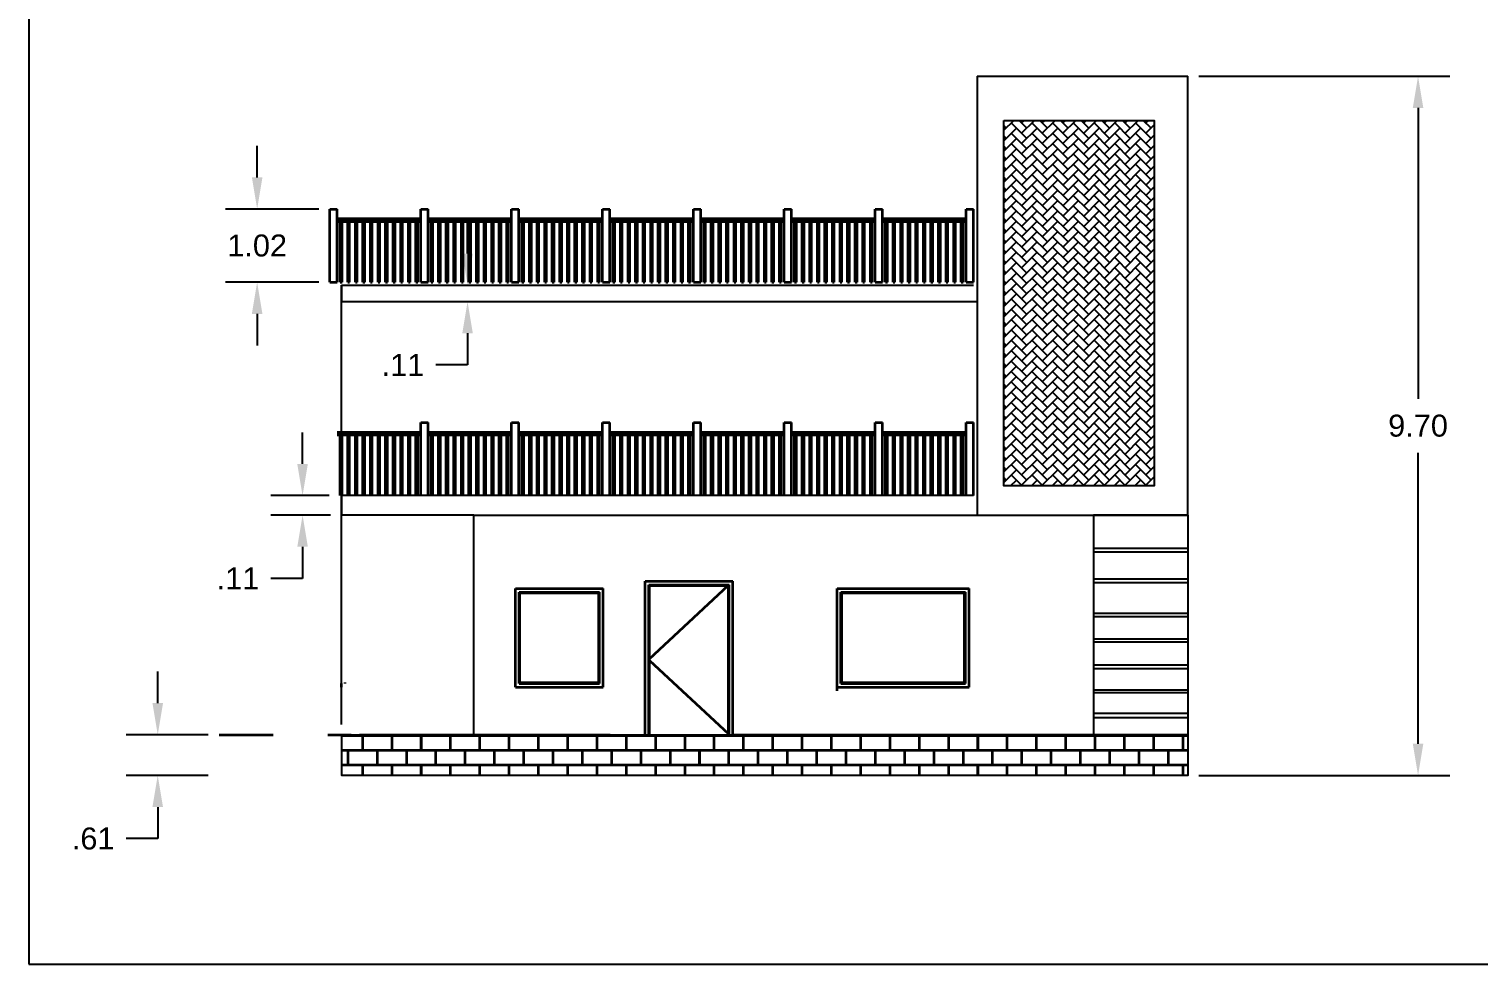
# Model space of a CAD drawing. Header units: inches. Extents: x 5504 to 12302, y -18457 to -16537.
# Drawn here: x 5533 to 6325, y -18457 to -17946 of the extents above; entities that cross this region are included whole.
import ezdxf

# ---------------------------------------------------------------- set-up
doc = ezdxf.new("R2010")
doc.units = ezdxf.units.IN
doc.header["$MEASUREMENT"] = 0
doc.layers.add('A-Elev', color=111, linetype='Continuous', lineweight=25)
doc.styles.get("Standard").update_dxf_attribs({"font": 'arial.ttf', "height": 12})
doc.dimstyles.new('meter', dxfattribs={"dimscale": 50, "dimtxt": 0.18, "dimasz": 0.18, "dimexe": 0.18, "dimexo": 0.0625, "dimgap": 0.09, "dimtad": 0, "dimtih": 1, "dimtoh": 1, "dimlfac": 0.0254, "dimzin": 0, "dimdsep": 46, "dimtxsty": 'Standard', "dimcen": 0.09, "dimadec": 0, "dimazin": 0, "dimtfac": 1, "dimtofl": 0, "dimtmove": 0, "dimatfit": 3, "dimfxl": 1, "dimtolj": 1, "dimtzin": 0, "dimarcsym": 0})

# ---------------------------------------------------------------- blocks, each defined once
blk = doc.blocks.new('*D34')
at = {"color": 0, "lineweight": -2, "ltscale": 0.1, "transparency": 16777216}
for p, q in [((6172.25, -17971.85), (6309.2, -17971.85)), ((6291.92, -17989.13), (6291.92, -18148.08)), ((6291.92, -18336.56), (6291.92, -18177.61)), ((6172.25, -18353.84), (6309.2, -18353.84))]:
    blk.add_line(p, q, dxfattribs=at)
at = {"color": 0, "ltscale": 0.1, "transparency": 16777216}
for points in [[(6289.04, -17989.13), (6294.8, -17989.13), (6291.92, -17971.85)], [(6289.04, -18336.56), (6294.8, -18336.56), (6291.92, -18353.84)]]:
    blk.add_solid(points, dxfattribs=at)
at = {"layer": 'Defpoints', "color": 0, "ltscale": 0.1, "transparency": 16777216}
for p in [(6166.25, -17971.85), (6166.25, -18353.84), (6291.92, -18353.84)]:
    blk.add_point(p, dxfattribs=at)
at = {"color": 0, "ltscale": 0.1, "transparency": 16777216, "insert": (6291.92, -18162.84), "char_height": 12, "attachment_point": 5}
blk.add_mtext('\\A1;9.70', dxfattribs=at)
blk = doc.blocks.new('*D35')
at = {"color": 0, "lineweight": -2, "ltscale": 0.1, "transparency": 16777216}
for p, q in [((5657.94, -18027.13), (5657.94, -18009.85)), ((5691.65, -18044.41), (5640.66, -18044.41)), ((5691.65, -18084.41), (5640.66, -18084.41)), ((5657.94, -18101.69), (5657.94, -18118.97))]:
    blk.add_line(p, q, dxfattribs=at)
at = {"color": 0, "ltscale": 0.1, "transparency": 16777216}
for points in [[(5655.06, -18027.13), (5660.82, -18027.13), (5657.94, -18044.41)], [(5655.06, -18101.69), (5660.82, -18101.69), (5657.94, -18084.41)]]:
    blk.add_solid(points, dxfattribs=at)
at = {"layer": 'Defpoints', "color": 0, "ltscale": 0.1, "transparency": 16777216}
for p in [(5697.65, -18044.41), (5657.94, -18084.41), (5697.65, -18084.41)]:
    blk.add_point(p, dxfattribs=at)
at = {"color": 0, "ltscale": 0.1, "transparency": 16777216, "insert": (5657.94, -18064.41), "char_height": 12, "attachment_point": 5}
blk.add_mtext('\\A1;1.02', dxfattribs=at)
blk = doc.blocks.new('*D36')
at = {"color": 0, "lineweight": -2, "ltscale": 0.1, "transparency": 16777216}
for p, q in [((5772.85, -18068.73), (5772.85, -18051.45)), ((5709.97, -18086.01), (5790.13, -18086.01)), ((5709.97, -18095.01), (5790.13, -18095.01)), ((5772.85, -18112.29), (5772.85, -18129.57)), ((5772.85, -18129.57), (5755.57, -18129.57))]:
    blk.add_line(p, q, dxfattribs=at)
at = {"color": 0, "ltscale": 0.1, "transparency": 16777216}
for points in [[(5769.97, -18068.73), (5775.73, -18068.73), (5772.85, -18086.01)], [(5769.97, -18112.29), (5775.73, -18112.29), (5772.85, -18095.01)]]:
    blk.add_solid(points, dxfattribs=at)
at = {"layer": 'Defpoints', "color": 0, "ltscale": 0.1, "transparency": 16777216}
for p in [(5703.97, -18086.01), (5703.97, -18095.01), (5772.85, -18095.01)]:
    blk.add_point(p, dxfattribs=at)
at = {"color": 0, "ltscale": 0.1, "transparency": 16777216, "insert": (5737.58, -18129.57), "char_height": 12, "attachment_point": 5}
blk.add_mtext('\\A1;.11', dxfattribs=at)
blk = doc.blocks.new('*D37')
at = {"color": 0, "lineweight": -2, "ltscale": 0.1, "transparency": 16777216}
for p, q in [((5682.74, -18183.71), (5682.74, -18166.43)), ((5697.29, -18200.99), (5665.46, -18200.99)), ((5697.95, -18211.66), (5665.46, -18211.66)), ((5682.74, -18228.94), (5682.74, -18246.22)), ((5682.74, -18246.22), (5665.46, -18246.22))]:
    blk.add_line(p, q, dxfattribs=at)
at = {"color": 0, "ltscale": 0.1, "transparency": 16777216}
for points in [[(5679.86, -18183.71), (5685.62, -18183.71), (5682.74, -18200.99)], [(5679.86, -18228.94), (5685.62, -18228.94), (5682.74, -18211.66)]]:
    blk.add_solid(points, dxfattribs=at)
at = {"layer": 'Defpoints', "color": 0, "ltscale": 0.1, "transparency": 16777216}
for p in [(5703.29, -18200.99), (5682.74, -18211.66), (5703.95, -18211.66)]:
    blk.add_point(p, dxfattribs=at)
at = {"color": 0, "ltscale": 0.1, "transparency": 16777216, "insert": (5647.47, -18246.22), "char_height": 12, "attachment_point": 5}
blk.add_mtext('\\A1;.11', dxfattribs=at)
blk = doc.blocks.new('*D38')
at = {"color": 0, "lineweight": -2, "ltscale": 0.1, "transparency": 16777216}
for p, q in [((5603.65, -18314.38), (5603.65, -18297.1)), ((5631.26, -18331.66), (5586.37, -18331.66)), ((5631.26, -18353.84), (5586.37, -18353.84)), ((5603.65, -18371.12), (5603.65, -18388.4)), ((5603.65, -18388.4), (5586.37, -18388.4))]:
    blk.add_line(p, q, dxfattribs=at)
at = {"color": 0, "ltscale": 0.1, "transparency": 16777216}
for points in [[(5600.77, -18314.38), (5606.53, -18314.38), (5603.65, -18331.66)], [(5600.77, -18371.12), (5606.53, -18371.12), (5603.65, -18353.84)]]:
    blk.add_solid(points, dxfattribs=at)
at = {"layer": 'Defpoints', "color": 0, "ltscale": 0.1, "transparency": 16777216}
for p in [(5637.26, -18331.66), (5603.65, -18353.84), (5637.26, -18353.84)]:
    blk.add_point(p, dxfattribs=at)
at = {"color": 0, "ltscale": 0.1, "transparency": 16777216, "insert": (5568.38, -18388.4), "char_height": 12, "attachment_point": 5}
blk.add_mtext('\\A1;.61', dxfattribs=at)

msp = doc.modelspace()

# ---------------------------------------------------------------- hatches: boundary and pattern name
at = {"ltscale": 0.1}
h = msp.add_hatch(dxfattribs=at)
h.set_pattern_fill('BRICK_HERRINGBONE45', color=0, pattern_type=2)
h.set_pattern_definition([(45, (-1844.227, -20916.2758), (4e-16, 5.6568542), [12, -4]), (135, (-1841.3986, -20913.4473), (4e-16, 5.6568542), [12, -4])])
h.paths.add_polyline_path([(6147.83, -17995.954), (6065.646, -17995.954), (6065.646, -18195.603), (6147.83, -18195.603)])
h = msp.add_hatch(dxfattribs=at)
h.set_pattern_fill('AR-B816C', color=0)
h.set_pattern_definition([(0, (-1844.2196, -20916.276), (8, 8), [15.625, -0.375]), (0, (-1852.2196, -20915.901), (8, 8), [15.625, -0.375]), (90, (-1844.2196, -20916.276), (-8, 8), [-8.375, 7.625]), (90, (-1844.5946, -20916.276), (-8, 8), [-8.375, 7.625])])
h.paths.add_polyline_path([(6166.129, -18331.665), (5704.262, -18331.665), (5704.262, -18353.84), (6166.129, -18353.84)])

# ---------------------------------------------------------------- linework, layer by layer
at = {"color": 0, "ltscale": 0.1}
for p, q in [((6051.204, -17971.846), (6051.204, -18211.665)), ((6166.254, -17971.988), (6051.204, -17971.988)), ((6166.254, -18211.665), (6166.254, -17971.846)), ((5703.969, -18326.13), (5703.969, -18086.013)), ((5703.969, -18086.013), (6049.093, -18086.013)), ((5703.969, -18086.013), (5703.969, -18095.013)), ((5703.969, -18095.013), (6051.204, -18095.013)), ((5703.987, -18200.993), (5703.95, -18211.665)), ((6049.093, -18200.993), (5704.291, -18200.993)), ((5776.254, -18211.665), (5704.254, -18211.665)), ((5776.254, -18331.665), (5776.254, -18211.665)), ((5776.254, -18211.665), (6051.204, -18211.665)), ((6051.204, -18211.665), (6166.254, -18211.665)), ((6166.254, -18211.665), (6114.688, -18211.665)), ((6114.688, -18211.665), (6114.688, -18331.118)), ((6166.254, -18211.665), (6166.254, -18331.665)), ((6114.985, -18229.659), (6166.376, -18229.659)), ((6114.985, -18231.671), (6166.376, -18231.671)), ((6114.985, -18246.527), (6166.376, -18246.527)), ((6114.985, -18248.415), (6166.376, -18248.415)), ((6114.985, -18265.228), (6166.376, -18265.228)), ((6114.985, -18267.09), (6166.376, -18267.09)), ((6114.985, -18279.163), (6166.376, -18279.163)), ((6114.985, -18280.936), (6166.376, -18280.936)), ((6114.985, -18293.464), (6166.376, -18293.464)), ((6114.992, -18295.425), (6166.384, -18295.425)), ((6114.992, -18307.032), (6166.384, -18307.032)), ((6114.992, -18308.627), (6166.384, -18308.627)), ((6114.992, -18319.866), (6166.384, -18319.866)), ((6114.992, -18322.15), (6166.384, -18322.15))]:
    msp.add_line(p, q, dxfattribs=at)
msp.add_lwpolyline([(5533.334, -18456.917), (8413.334, -18456.917), (8413.334, -16536.917), (5533.334, -16536.917)], close=True)
for points in [[(6065.646, -17995.954), (6147.83, -17995.954), (6147.83, -18195.603), (6065.646, -18195.603)], [(5704.262, -18331.665), (6166.129, -18331.665), (6166.129, -18353.84), (5704.262, -18353.84)]]:
    msp.add_lwpolyline(points, close=True, dxfattribs=at)
at = {"layer": 'A-Elev', "color": 0, "linetype": 'Continuous', "lineweight": 35}
for p, q in [((5697.654, -18084.409), (5697.654, -18044.409)), ((5697.654, -18044.409), (5701.654, -18044.409)), ((5701.654, -18084.409), (5701.654, -18044.409)), ((5701.654, -18049.659), (5747.289, -18049.659)), ((5701.654, -18049.879), (5747.289, -18049.879)), ((5747.289, -18084.409), (5747.289, -18044.409)), ((5747.289, -18044.409), (5751.289, -18044.409)), ((5751.289, -18084.409), (5751.289, -18044.409)), ((5751.289, -18049.659), (5796.923, -18049.659)), ((5751.289, -18049.879), (5796.923, -18049.879)), ((5796.923, -18084.409), (5796.923, -18044.409)), ((5796.923, -18044.409), (5800.923, -18044.409)), ((5800.923, -18084.409), (5800.923, -18044.409)), ((5800.923, -18049.659), (5846.557, -18049.659)), ((5800.923, -18049.879), (5846.557, -18049.879)), ((5846.557, -18084.409), (5846.557, -18044.409)), ((5846.557, -18044.409), (5850.557, -18044.409)), ((5850.557, -18084.409), (5850.557, -18044.409)), ((5850.557, -18049.659), (5896.191, -18049.659)), ((5850.557, -18049.879), (5896.191, -18049.879)), ((5896.191, -18084.409), (5896.191, -18044.409)), ((5896.191, -18044.409), (5900.191, -18044.409)), ((5900.191, -18084.409), (5900.191, -18044.409)), ((5900.191, -18049.659), (5945.825, -18049.659)), ((5900.191, -18049.879), (5945.825, -18049.879)), ((5945.825, -18084.409), (5945.825, -18044.409)), ((5945.825, -18044.409), (5949.825, -18044.409)), ((5949.825, -18084.409), (5949.825, -18044.409)), ((5949.825, -18049.659), (5995.459, -18049.659)), ((5949.825, -18049.879), (5995.459, -18049.879)), ((5995.459, -18084.409), (5995.459, -18044.409)), ((5995.459, -18044.409), (5999.459, -18044.409)), ((5999.459, -18084.409), (5999.459, -18044.409)), ((5999.459, -18049.659), (6045.093, -18049.659)), ((5999.459, -18049.879), (6045.093, -18049.879)), ((6045.093, -18084.409), (6045.093, -18044.409)), ((6045.093, -18044.409), (6049.093, -18044.409)), ((6049.093, -18084.409), (6049.093, -18044.409)), ((5701.654, -18050.409), (5747.289, -18050.409)), ((5701.654, -18050.94), (5747.289, -18050.94)), ((5701.654, -18051.159), (5703.291, -18051.159)), ((5703.291, -18084.409), (5703.291, -18050.952)), ((5703.291, -18050.952), (5704.291, -18050.952)), ((5704.291, -18084.409), (5704.291, -18050.952)), ((5704.291, -18051.159), (5707.427, -18051.159)), ((5707.427, -18084.409), (5707.427, -18050.952)), ((5707.427, -18050.952), (5708.427, -18050.952)), ((5708.427, -18084.409), (5708.427, -18050.952)), ((5708.427, -18051.159), (5711.563, -18051.159)), ((5711.563, -18084.409), (5711.563, -18050.952)), ((5711.563, -18050.952), (5712.563, -18050.952)), ((5712.563, -18084.409), (5712.563, -18050.952)), ((5712.563, -18051.159), (5715.699, -18051.159)), ((5715.699, -18084.409), (5715.699, -18050.952)), ((5715.699, -18050.952), (5716.699, -18050.952)), ((5716.699, -18084.409), (5716.699, -18050.952)), ((5716.699, -18051.159), (5719.835, -18051.159)), ((5719.835, -18084.409), (5719.835, -18050.952)), ((5719.835, -18050.952), (5720.835, -18050.952)), ((5720.835, -18084.409), (5720.835, -18050.952)), ((5720.835, -18051.159), (5723.972, -18051.159)), ((5723.972, -18084.409), (5723.972, -18050.952)), ((5723.972, -18050.952), (5724.972, -18050.952)), ((5724.972, -18084.409), (5724.972, -18050.952)), ((5724.972, -18051.159), (5728.108, -18051.159)), ((5728.108, -18084.409), (5728.108, -18050.952)), ((5728.108, -18050.952), (5729.108, -18050.952)), ((5729.108, -18084.409), (5729.108, -18050.952)), ((5729.108, -18051.159), (5732.244, -18051.159)), ((5732.244, -18084.409), (5732.244, -18050.952)), ((5732.244, -18050.952), (5733.244, -18050.952)), ((5733.244, -18084.409), (5733.244, -18050.952)), ((5733.244, -18051.159), (5736.38, -18051.159)), ((5736.38, -18084.409), (5736.38, -18050.952)), ((5736.38, -18050.952), (5737.38, -18050.952)), ((5737.38, -18084.409), (5737.38, -18050.952)), ((5737.38, -18051.159), (5740.516, -18051.159)), ((5740.516, -18084.409), (5740.516, -18050.952)), ((5740.516, -18050.952), (5741.516, -18050.952)), ((5741.516, -18084.409), (5741.516, -18050.952)), ((5741.516, -18051.159), (5744.652, -18051.159)), ((5744.652, -18084.409), (5744.652, -18050.952)), ((5744.652, -18050.952), (5745.652, -18050.952)), ((5745.652, -18084.409), (5745.652, -18050.952)), ((5745.652, -18051.159), (5747.289, -18051.159)), ((5751.289, -18050.409), (5796.923, -18050.409)), ((5751.289, -18050.94), (5796.923, -18050.94)), ((5751.289, -18051.159), (5752.925, -18051.159)), ((5752.925, -18084.409), (5752.925, -18050.952)), ((5752.925, -18050.952), (5753.925, -18050.952)), ((5753.925, -18084.409), (5753.925, -18050.952)), ((5753.925, -18051.159), (5757.061, -18051.159)), ((5757.061, -18084.409), (5757.061, -18050.952)), ((5757.061, -18050.952), (5758.061, -18050.952)), ((5758.061, -18084.409), (5758.061, -18050.952)), ((5758.061, -18051.159), (5761.197, -18051.159)), ((5761.197, -18084.409), (5761.197, -18050.952)), ((5761.197, -18050.952), (5762.197, -18050.952)), ((5762.197, -18084.409), (5762.197, -18050.952)), ((5762.197, -18051.159), (5765.333, -18051.159)), ((5765.333, -18084.409), (5765.333, -18050.952)), ((5765.333, -18050.952), (5766.333, -18050.952)), ((5766.333, -18084.409), (5766.333, -18050.952)), ((5766.333, -18051.159), (5769.469, -18051.159)), ((5769.469, -18084.409), (5769.469, -18050.952)), ((5769.469, -18050.952), (5770.469, -18050.952)), ((5770.469, -18084.409), (5770.469, -18050.952)), ((5770.469, -18051.159), (5773.606, -18051.159)), ((5773.606, -18084.409), (5773.606, -18050.952)), ((5773.606, -18050.952), (5774.606, -18050.952)), ((5774.606, -18084.409), (5774.606, -18050.952)), ((5774.606, -18051.159), (5777.742, -18051.159)), ((5777.742, -18084.409), (5777.742, -18050.952)), ((5777.742, -18050.952), (5778.742, -18050.952)), ((5778.742, -18084.409), (5778.742, -18050.952)), ((5778.742, -18051.159), (5781.878, -18051.159)), ((5781.878, -18084.409), (5781.878, -18050.952)), ((5781.878, -18050.952), (5782.878, -18050.952)), ((5782.878, -18084.409), (5782.878, -18050.952)), ((5782.878, -18051.159), (5786.014, -18051.159)), ((5786.014, -18084.409), (5786.014, -18050.952)), ((5786.014, -18050.952), (5787.014, -18050.952)), ((5787.014, -18084.409), (5787.014, -18050.952)), ((5787.014, -18051.159), (5790.15, -18051.159)), ((5790.15, -18084.409), (5790.15, -18050.952)), ((5790.15, -18050.952), (5791.15, -18050.952)), ((5791.15, -18084.409), (5791.15, -18050.952)), ((5791.15, -18051.159), (5794.287, -18051.159)), ((5794.287, -18084.409), (5794.287, -18050.952)), ((5794.287, -18050.952), (5795.287, -18050.952)), ((5795.287, -18084.409), (5795.287, -18050.952)), ((5795.287, -18051.159), (5796.923, -18051.159)), ((5800.923, -18050.409), (5846.557, -18050.409)), ((5800.923, -18050.94), (5846.557, -18050.94)), ((5800.923, -18051.159), (5802.559, -18051.159)), ((5802.559, -18084.409), (5802.559, -18050.952)), ((5802.559, -18050.952), (5803.559, -18050.952)), ((5803.559, -18084.409), (5803.559, -18050.952)), ((5803.559, -18051.159), (5806.695, -18051.159)), ((5806.695, -18084.409), (5806.695, -18050.952)), ((5806.695, -18050.952), (5807.695, -18050.952)), ((5807.695, -18084.409), (5807.695, -18050.952)), ((5807.695, -18051.159), (5810.831, -18051.159)), ((5810.831, -18084.409), (5810.831, -18050.952)), ((5810.831, -18050.952), (5811.831, -18050.952)), ((5811.831, -18084.409), (5811.831, -18050.952)), ((5811.831, -18051.159), (5814.967, -18051.159)), ((5814.967, -18084.409), (5814.967, -18050.952)), ((5814.967, -18050.952), (5815.967, -18050.952)), ((5815.967, -18084.409), (5815.967, -18050.952)), ((5815.967, -18051.159), (5819.104, -18051.159)), ((5819.104, -18084.409), (5819.104, -18050.952)), ((5819.104, -18050.952), (5820.104, -18050.952)), ((5820.104, -18084.409), (5820.104, -18050.952)), ((5820.104, -18051.159), (5823.24, -18051.159)), ((5823.24, -18084.409), (5823.24, -18050.952)), ((5823.24, -18050.952), (5824.24, -18050.952)), ((5824.24, -18084.409), (5824.24, -18050.952)), ((5824.24, -18051.159), (5827.376, -18051.159)), ((5827.376, -18084.409), (5827.376, -18050.952)), ((5827.376, -18050.952), (5828.376, -18050.952)), ((5828.376, -18084.409), (5828.376, -18050.952)), ((5828.376, -18051.159), (5831.512, -18051.159)), ((5831.512, -18084.409), (5831.512, -18050.952)), ((5831.512, -18050.952), (5832.512, -18050.952)), ((5832.512, -18084.409), (5832.512, -18050.952)), ((5832.512, -18051.159), (5835.648, -18051.159)), ((5835.648, -18084.409), (5835.648, -18050.952)), ((5835.648, -18050.952), (5836.648, -18050.952)), ((5836.648, -18084.409), (5836.648, -18050.952)), ((5836.648, -18051.159), (5839.784, -18051.159)), ((5839.784, -18084.409), (5839.784, -18050.952)), ((5839.784, -18050.952), (5840.784, -18050.952)), ((5840.784, -18084.409), (5840.784, -18050.952)), ((5840.784, -18051.159), (5843.921, -18051.159)), ((5843.921, -18084.409), (5843.921, -18050.952)), ((5843.921, -18050.952), (5844.921, -18050.952)), ((5844.921, -18084.409), (5844.921, -18050.952)), ((5844.921, -18051.159), (5846.557, -18051.159)), ((5850.557, -18050.409), (5896.191, -18050.409)), ((5850.557, -18050.94), (5896.191, -18050.94)), ((5850.557, -18051.159), (5852.193, -18051.159)), ((5852.193, -18084.409), (5852.193, -18050.952)), ((5852.193, -18050.952), (5853.193, -18050.952)), ((5853.193, -18084.409), (5853.193, -18050.952)), ((5853.193, -18051.159), (5856.329, -18051.159)), ((5856.329, -18084.409), (5856.329, -18050.952)), ((5856.329, -18050.952), (5857.329, -18050.952)), ((5857.329, -18084.409), (5857.329, -18050.952)), ((5857.329, -18051.159), (5860.465, -18051.159)), ((5860.465, -18084.409), (5860.465, -18050.952)), ((5860.465, -18050.952), (5861.465, -18050.952)), ((5861.465, -18084.409), (5861.465, -18050.952)), ((5861.465, -18051.159), (5864.602, -18051.159)), ((5864.602, -18084.409), (5864.602, -18050.952)), ((5864.602, -18050.952), (5865.602, -18050.952)), ((5865.602, -18084.409), (5865.602, -18050.952)), ((5865.602, -18051.159), (5868.738, -18051.159)), ((5868.738, -18084.409), (5868.738, -18050.952)), ((5868.738, -18050.952), (5869.738, -18050.952)), ((5869.738, -18084.409), (5869.738, -18050.952)), ((5869.738, -18051.159), (5872.874, -18051.159)), ((5872.874, -18084.409), (5872.874, -18050.952)), ((5872.874, -18050.952), (5873.874, -18050.952)), ((5873.874, -18084.409), (5873.874, -18050.952)), ((5873.874, -18051.159), (5877.01, -18051.159)), ((5877.01, -18084.409), (5877.01, -18050.952)), ((5877.01, -18050.952), (5878.01, -18050.952)), ((5878.01, -18084.409), (5878.01, -18050.952)), ((5878.01, -18051.159), (5881.146, -18051.159)), ((5881.146, -18084.409), (5881.146, -18050.952)), ((5881.146, -18050.952), (5882.146, -18050.952)), ((5882.146, -18084.409), (5882.146, -18050.952)), ((5882.146, -18051.159), (5885.282, -18051.159)), ((5885.282, -18084.409), (5885.282, -18050.952)), ((5885.282, -18050.952), (5886.282, -18050.952)), ((5886.282, -18084.409), (5886.282, -18050.952)), ((5886.282, -18051.159), (5889.419, -18051.159)), ((5889.419, -18084.409), (5889.419, -18050.952)), ((5889.419, -18050.952), (5890.419, -18050.952)), ((5890.419, -18084.409), (5890.419, -18050.952)), ((5890.419, -18051.159), (5893.555, -18051.159)), ((5893.555, -18084.409), (5893.555, -18050.952)), ((5893.555, -18050.952), (5894.555, -18050.952)), ((5894.555, -18084.409), (5894.555, -18050.952)), ((5894.555, -18051.159), (5896.191, -18051.159)), ((5900.191, -18050.409), (5945.825, -18050.409)), ((5900.191, -18050.94), (5945.825, -18050.94)), ((5900.191, -18051.159), (5901.827, -18051.159)), ((5901.827, -18084.409), (5901.827, -18050.952)), ((5901.827, -18050.952), (5902.827, -18050.952)), ((5902.827, -18084.409), (5902.827, -18050.952)), ((5902.827, -18051.159), (5905.963, -18051.159)), ((5905.963, -18084.409), (5905.963, -18050.952)), ((5905.963, -18050.952), (5906.963, -18050.952)), ((5906.963, -18084.409), (5906.963, -18050.952)), ((5906.963, -18051.159), (5910.099, -18051.159)), ((5910.099, -18084.409), (5910.099, -18050.952)), ((5910.099, -18050.952), (5911.099, -18050.952)), ((5911.099, -18084.409), (5911.099, -18050.952)), ((5911.099, -18051.159), (5914.236, -18051.159)), ((5914.236, -18084.409), (5914.236, -18050.952)), ((5914.236, -18050.952), (5915.236, -18050.952)), ((5915.236, -18084.409), (5915.236, -18050.952)), ((5915.236, -18051.159), (5918.372, -18051.159)), ((5918.372, -18084.409), (5918.372, -18050.952)), ((5918.372, -18050.952), (5919.372, -18050.952)), ((5919.372, -18084.409), (5919.372, -18050.952)), ((5919.372, -18051.159), (5922.508, -18051.159)), ((5922.508, -18084.409), (5922.508, -18050.952)), ((5922.508, -18050.952), (5923.508, -18050.952)), ((5923.508, -18084.409), (5923.508, -18050.952)), ((5923.508, -18051.159), (5926.644, -18051.159)), ((5926.644, -18084.409), (5926.644, -18050.952)), ((5926.644, -18050.952), (5927.644, -18050.952)), ((5927.644, -18084.409), (5927.644, -18050.952)), ((5927.644, -18051.159), (5930.78, -18051.159)), ((5930.78, -18084.409), (5930.78, -18050.952)), ((5930.78, -18050.952), (5931.78, -18050.952)), ((5931.78, -18084.409), (5931.78, -18050.952)), ((5931.78, -18051.159), (5934.917, -18051.159)), ((5934.917, -18084.409), (5934.917, -18050.952)), ((5934.917, -18050.952), (5935.917, -18050.952)), ((5935.917, -18084.409), (5935.917, -18050.952)), ((5935.917, -18051.159), (5939.053, -18051.159)), ((5939.053, -18084.409), (5939.053, -18050.952)), ((5939.053, -18050.952), (5940.053, -18050.952)), ((5940.053, -18084.409), (5940.053, -18050.952)), ((5940.053, -18051.159), (5943.189, -18051.159)), ((5943.189, -18084.409), (5943.189, -18050.952)), ((5943.189, -18050.952), (5944.189, -18050.952)), ((5944.189, -18084.409), (5944.189, -18050.952)), ((5944.189, -18051.159), (5945.825, -18051.159)), ((5949.825, -18050.409), (5995.459, -18050.409)), ((5949.825, -18050.94), (5995.459, -18050.94)), ((5949.825, -18051.159), (5951.461, -18051.159)), ((5951.461, -18084.409), (5951.461, -18050.952)), ((5951.461, -18050.952), (5952.461, -18050.952)), ((5952.461, -18084.409), (5952.461, -18050.952)), ((5952.461, -18051.159), (5955.597, -18051.159)), ((5955.597, -18084.409), (5955.597, -18050.952)), ((5955.597, -18050.952), (5956.597, -18050.952)), ((5956.597, -18084.409), (5956.597, -18050.952)), ((5956.597, -18051.159), (5959.734, -18051.159)), ((5959.734, -18084.409), (5959.734, -18050.952)), ((5959.734, -18050.952), (5960.734, -18050.952)), ((5960.734, -18084.409), (5960.734, -18050.952)), ((5960.734, -18051.159), (5963.87, -18051.159)), ((5963.87, -18084.409), (5963.87, -18050.952)), ((5963.87, -18050.952), (5964.87, -18050.952)), ((5964.87, -18084.409), (5964.87, -18050.952)), ((5964.87, -18051.159), (5968.006, -18051.159)), ((5968.006, -18084.409), (5968.006, -18050.952)), ((5968.006, -18050.952), (5969.006, -18050.952)), ((5969.006, -18084.409), (5969.006, -18050.952)), ((5969.006, -18051.159), (5972.142, -18051.159)), ((5972.142, -18084.409), (5972.142, -18050.952)), ((5972.142, -18050.952), (5973.142, -18050.952)), ((5973.142, -18084.409), (5973.142, -18050.952)), ((5973.142, -18051.159), (5976.278, -18051.159)), ((5976.278, -18084.409), (5976.278, -18050.952)), ((5976.278, -18050.952), (5977.278, -18050.952)), ((5977.278, -18084.409), (5977.278, -18050.952)), ((5977.278, -18051.159), (5980.414, -18051.159)), ((5980.414, -18084.409), (5980.414, -18050.952)), ((5980.414, -18050.952), (5981.414, -18050.952)), ((5981.414, -18084.409), (5981.414, -18050.952)), ((5981.414, -18051.159), (5984.551, -18051.159)), ((5984.551, -18084.409), (5984.551, -18050.952)), ((5984.551, -18050.952), (5985.551, -18050.952)), ((5985.551, -18084.409), (5985.551, -18050.952)), ((5985.551, -18051.159), (5988.687, -18051.159)), ((5988.687, -18084.409), (5988.687, -18050.952)), ((5988.687, -18050.952), (5989.687, -18050.952)), ((5989.687, -18084.409), (5989.687, -18050.952)), ((5989.687, -18051.159), (5992.823, -18051.159)), ((5992.823, -18084.409), (5992.823, -18050.952)), ((5992.823, -18050.952), (5993.823, -18050.952)), ((5993.823, -18084.409), (5993.823, -18050.952)), ((5993.823, -18051.159), (5995.459, -18051.159)), ((5999.459, -18050.409), (6045.093, -18050.409)), ((5999.459, -18050.94), (6045.093, -18050.94)), ((5999.459, -18051.159), (6001.095, -18051.159)), ((6001.095, -18084.409), (6001.095, -18050.952)), ((6001.095, -18050.952), (6002.095, -18050.952)), ((6002.095, -18084.409), (6002.095, -18050.952)), ((6002.095, -18051.159), (6005.232, -18051.159)), ((6005.232, -18084.409), (6005.232, -18050.952)), ((6005.232, -18050.952), (6006.232, -18050.952)), ((6006.232, -18084.409), (6006.232, -18050.952)), ((6006.232, -18051.159), (6009.368, -18051.159)), ((6009.368, -18084.409), (6009.368, -18050.952)), ((6009.368, -18050.952), (6010.368, -18050.952)), ((6010.368, -18084.409), (6010.368, -18050.952)), ((6010.368, -18051.159), (6013.504, -18051.159)), ((6013.504, -18084.409), (6013.504, -18050.952)), ((6013.504, -18050.952), (6014.504, -18050.952)), ((6014.504, -18084.409), (6014.504, -18050.952)), ((6014.504, -18051.159), (6017.64, -18051.159)), ((6017.64, -18084.409), (6017.64, -18050.952)), ((6017.64, -18050.952), (6018.64, -18050.952)), ((6018.64, -18084.409), (6018.64, -18050.952)), ((6018.64, -18051.159), (6021.776, -18051.159)), ((6021.776, -18084.409), (6021.776, -18050.952)), ((6021.776, -18050.952), (6022.776, -18050.952)), ((6022.776, -18084.409), (6022.776, -18050.952)), ((6022.776, -18051.159), (6025.912, -18051.159)), ((6025.912, -18084.409), (6025.912, -18050.952)), ((6025.912, -18050.952), (6026.912, -18050.952)), ((6026.912, -18084.409), (6026.912, -18050.952)), ((6026.912, -18051.159), (6030.049, -18051.159)), ((6030.049, -18084.409), (6030.049, -18050.952)), ((6030.049, -18050.952), (6031.049, -18050.952)), ((6031.049, -18084.409), (6031.049, -18050.952)), ((6031.049, -18051.159), (6034.185, -18051.159)), ((6034.185, -18084.409), (6034.185, -18050.952)), ((6034.185, -18050.952), (6035.185, -18050.952)), ((6035.185, -18084.409), (6035.185, -18050.952)), ((6035.185, -18051.159), (6038.321, -18051.159)), ((6038.321, -18084.409), (6038.321, -18050.952)), ((6038.321, -18050.952), (6039.321, -18050.952)), ((6039.321, -18084.409), (6039.321, -18050.952)), ((6039.321, -18051.159), (6042.457, -18051.159)), ((6042.457, -18084.409), (6042.457, -18050.952)), ((6042.457, -18050.952), (6043.457, -18050.952)), ((6043.457, -18084.409), (6043.457, -18050.952)), ((6043.457, -18051.159), (6045.093, -18051.159)), ((5697.654, -18084.409), (5701.654, -18084.409)), ((5703.291, -18084.409), (5704.291, -18084.409)), ((5707.427, -18084.409), (5708.427, -18084.409)), ((5711.563, -18084.409), (5712.563, -18084.409)), ((5715.699, -18084.409), (5716.699, -18084.409)), ((5719.835, -18084.409), (5720.835, -18084.409)), ((5723.972, -18084.409), (5724.972, -18084.409)), ((5728.108, -18084.409), (5729.108, -18084.409)), ((5732.244, -18084.409), (5733.244, -18084.409)), ((5736.38, -18084.409), (5737.38, -18084.409)), ((5740.516, -18084.409), (5741.516, -18084.409)), ((5744.652, -18084.409), (5745.652, -18084.409)), ((5747.289, -18084.409), (5751.289, -18084.409)), ((5752.925, -18084.409), (5753.925, -18084.409)), ((5757.061, -18084.409), (5758.061, -18084.409)), ((5761.197, -18084.409), (5762.197, -18084.409)), ((5765.333, -18084.409), (5766.333, -18084.409)), ((5769.469, -18084.409), (5770.469, -18084.409)), ((5773.606, -18084.409), (5774.606, -18084.409)), ((5777.742, -18084.409), (5778.742, -18084.409)), ((5781.878, -18084.409), (5782.878, -18084.409)), ((5786.014, -18084.409), (5787.014, -18084.409)), ((5790.15, -18084.409), (5791.15, -18084.409)), ((5794.287, -18084.409), (5795.287, -18084.409)), ((5796.923, -18084.409), (5800.923, -18084.409)), ((5802.559, -18084.409), (5803.559, -18084.409)), ((5806.695, -18084.409), (5807.695, -18084.409)), ((5810.831, -18084.409), (5811.831, -18084.409)), ((5814.967, -18084.409), (5815.967, -18084.409)), ((5819.104, -18084.409), (5820.104, -18084.409)), ((5823.24, -18084.409), (5824.24, -18084.409)), ((5827.376, -18084.409), (5828.376, -18084.409)), ((5831.512, -18084.409), (5832.512, -18084.409)), ((5835.648, -18084.409), (5836.648, -18084.409)), ((5839.784, -18084.409), (5840.784, -18084.409)), ((5843.921, -18084.409), (5844.921, -18084.409)), ((5846.557, -18084.409), (5850.557, -18084.409)), ((5852.193, -18084.409), (5853.193, -18084.409)), ((5856.329, -18084.409), (5857.329, -18084.409)), ((5860.465, -18084.409), (5861.465, -18084.409)), ((5864.602, -18084.409), (5865.602, -18084.409)), ((5868.738, -18084.409), (5869.738, -18084.409)), ((5872.874, -18084.409), (5873.874, -18084.409)), ((5877.01, -18084.409), (5878.01, -18084.409)), ((5881.146, -18084.409), (5882.146, -18084.409)), ((5885.282, -18084.409), (5886.282, -18084.409)), ((5889.419, -18084.409), (5890.419, -18084.409)), ((5893.555, -18084.409), (5894.555, -18084.409)), ((5896.191, -18084.409), (5900.191, -18084.409)), ((5901.827, -18084.409), (5902.827, -18084.409)), ((5905.963, -18084.409), (5906.963, -18084.409)), ((5910.099, -18084.409), (5911.099, -18084.409)), ((5914.236, -18084.409), (5915.236, -18084.409)), ((5918.372, -18084.409), (5919.372, -18084.409)), ((5922.508, -18084.409), (5923.508, -18084.409)), ((5926.644, -18084.409), (5927.644, -18084.409)), ((5930.78, -18084.409), (5931.78, -18084.409)), ((5934.917, -18084.409), (5935.917, -18084.409)), ((5939.053, -18084.409), (5940.053, -18084.409)), ((5943.189, -18084.409), (5944.189, -18084.409)), ((5945.825, -18084.409), (5949.825, -18084.409)), ((5951.461, -18084.409), (5952.461, -18084.409)), ((5955.597, -18084.409), (5956.597, -18084.409)), ((5959.734, -18084.409), (5960.734, -18084.409)), ((5963.87, -18084.409), (5964.87, -18084.409)), ((5968.006, -18084.409), (5969.006, -18084.409)), ((5972.142, -18084.409), (5973.142, -18084.409)), ((5976.278, -18084.409), (5977.278, -18084.409)), ((5980.414, -18084.409), (5981.414, -18084.409)), ((5984.551, -18084.409), (5985.551, -18084.409)), ((5988.687, -18084.409), (5989.687, -18084.409)), ((5992.823, -18084.409), (5993.823, -18084.409)), ((5995.459, -18084.409), (5999.459, -18084.409)), ((6001.095, -18084.409), (6002.095, -18084.409)), ((6005.232, -18084.409), (6006.232, -18084.409)), ((6009.368, -18084.409), (6010.368, -18084.409)), ((6013.504, -18084.409), (6014.504, -18084.409)), ((6017.64, -18084.409), (6018.64, -18084.409)), ((6021.776, -18084.409), (6022.776, -18084.409)), ((6025.912, -18084.409), (6026.912, -18084.409)), ((6030.049, -18084.409), (6031.049, -18084.409)), ((6034.185, -18084.409), (6035.185, -18084.409)), ((6038.321, -18084.409), (6039.321, -18084.409)), ((6042.457, -18084.409), (6043.457, -18084.409)), ((6045.093, -18084.409), (6049.093, -18084.409)), ((5747.289, -18200.993), (5747.289, -18160.993)), ((5747.289, -18160.993), (5751.289, -18160.993)), ((5751.289, -18200.993), (5751.289, -18160.993)), ((5796.923, -18200.993), (5796.923, -18160.993)), ((5796.923, -18160.993), (5800.923, -18160.993)), ((5800.923, -18200.993), (5800.923, -18160.993)), ((5846.557, -18200.993), (5846.557, -18160.993)), ((5846.557, -18160.993), (5850.557, -18160.993)), ((5850.557, -18200.993), (5850.557, -18160.993)), ((5896.191, -18200.993), (5896.191, -18160.993)), ((5896.191, -18160.993), (5900.191, -18160.993)), ((5900.191, -18200.993), (5900.191, -18160.993)), ((5945.825, -18200.993), (5945.825, -18160.993)), ((5945.825, -18160.993), (5949.825, -18160.993)), ((5949.825, -18200.993), (5949.825, -18160.993)), ((5995.459, -18200.993), (5995.459, -18160.993)), ((5995.459, -18160.993), (5999.459, -18160.993)), ((5999.459, -18200.993), (5999.459, -18160.993)), ((6045.093, -18200.993), (6045.093, -18160.993)), ((6045.093, -18160.993), (6049.093, -18160.993)), ((6049.093, -18200.993), (6049.093, -18160.993)), ((5701.654, -18166.243), (5747.289, -18166.243)), ((5701.654, -18166.463), (5747.289, -18166.463)), ((5701.654, -18166.993), (5747.289, -18166.993)), ((5701.654, -18167.523), (5747.289, -18167.523)), ((5701.654, -18167.743), (5703.291, -18167.743)), ((5703.291, -18200.993), (5703.291, -18167.536)), ((5703.291, -18167.536), (5704.291, -18167.536)), ((5704.291, -18200.993), (5704.291, -18167.536)), ((5704.291, -18167.743), (5707.427, -18167.743)), ((5707.427, -18200.993), (5707.427, -18167.536)), ((5707.427, -18167.536), (5708.427, -18167.536)), ((5708.427, -18200.993), (5708.427, -18167.536)), ((5708.427, -18167.743), (5711.563, -18167.743)), ((5711.563, -18200.993), (5711.563, -18167.536)), ((5711.563, -18167.536), (5712.563, -18167.536)), ((5712.563, -18200.993), (5712.563, -18167.536)), ((5712.563, -18167.743), (5715.699, -18167.743)), ((5715.699, -18200.993), (5715.699, -18167.536)), ((5715.699, -18167.536), (5716.699, -18167.536)), ((5716.699, -18200.993), (5716.699, -18167.536)), ((5716.699, -18167.743), (5719.835, -18167.743)), ((5719.835, -18200.993), (5719.835, -18167.536)), ((5719.835, -18167.536), (5720.835, -18167.536)), ((5720.835, -18200.993), (5720.835, -18167.536)), ((5720.835, -18167.743), (5723.972, -18167.743)), ((5723.972, -18200.993), (5723.972, -18167.536)), ((5723.972, -18167.536), (5724.972, -18167.536)), ((5724.972, -18200.993), (5724.972, -18167.536)), ((5724.972, -18167.743), (5728.108, -18167.743)), ((5728.108, -18200.993), (5728.108, -18167.536)), ((5728.108, -18167.536), (5729.108, -18167.536)), ((5729.108, -18200.993), (5729.108, -18167.536)), ((5729.108, -18167.743), (5732.244, -18167.743)), ((5732.244, -18200.993), (5732.244, -18167.536)), ((5732.244, -18167.536), (5733.244, -18167.536)), ((5733.244, -18200.993), (5733.244, -18167.536)), ((5733.244, -18167.743), (5736.38, -18167.743)), ((5736.38, -18200.993), (5736.38, -18167.536)), ((5736.38, -18167.536), (5737.38, -18167.536)), ((5737.38, -18200.993), (5737.38, -18167.536)), ((5737.38, -18167.743), (5740.516, -18167.743)), ((5740.516, -18200.993), (5740.516, -18167.536)), ((5740.516, -18167.536), (5741.516, -18167.536)), ((5741.516, -18200.993), (5741.516, -18167.536)), ((5741.516, -18167.743), (5744.652, -18167.743)), ((5744.652, -18200.993), (5744.652, -18167.536)), ((5744.652, -18167.536), (5745.652, -18167.536)), ((5745.652, -18200.993), (5745.652, -18167.536)), ((5745.652, -18167.743), (5747.289, -18167.743)), ((5751.289, -18166.243), (5796.923, -18166.243)), ((5751.289, -18166.463), (5796.923, -18166.463)), ((5751.289, -18166.993), (5796.923, -18166.993)), ((5751.289, -18167.523), (5796.923, -18167.523)), ((5751.289, -18167.743), (5752.925, -18167.743)), ((5752.925, -18200.993), (5752.925, -18167.536)), ((5752.925, -18167.536), (5753.925, -18167.536)), ((5753.925, -18200.993), (5753.925, -18167.536)), ((5753.925, -18167.743), (5757.061, -18167.743)), ((5757.061, -18200.993), (5757.061, -18167.536)), ((5757.061, -18167.536), (5758.061, -18167.536)), ((5758.061, -18200.993), (5758.061, -18167.536)), ((5758.061, -18167.743), (5761.197, -18167.743)), ((5761.197, -18200.993), (5761.197, -18167.536)), ((5761.197, -18167.536), (5762.197, -18167.536)), ((5762.197, -18200.993), (5762.197, -18167.536)), ((5762.197, -18167.743), (5765.333, -18167.743)), ((5765.333, -18200.993), (5765.333, -18167.536)), ((5765.333, -18167.536), (5766.333, -18167.536)), ((5766.333, -18200.993), (5766.333, -18167.536)), ((5766.333, -18167.743), (5769.469, -18167.743)), ((5769.469, -18200.993), (5769.469, -18167.536)), ((5769.469, -18167.536), (5770.469, -18167.536)), ((5770.469, -18200.993), (5770.469, -18167.536)), ((5770.469, -18167.743), (5773.606, -18167.743)), ((5773.606, -18200.993), (5773.606, -18167.536)), ((5773.606, -18167.536), (5774.606, -18167.536)), ((5774.606, -18200.993), (5774.606, -18167.536)), ((5774.606, -18167.743), (5777.742, -18167.743)), ((5777.742, -18200.993), (5777.742, -18167.536)), ((5777.742, -18167.536), (5778.742, -18167.536)), ((5778.742, -18200.993), (5778.742, -18167.536)), ((5778.742, -18167.743), (5781.878, -18167.743)), ((5781.878, -18200.993), (5781.878, -18167.536)), ((5781.878, -18167.536), (5782.878, -18167.536)), ((5782.878, -18200.993), (5782.878, -18167.536)), ((5782.878, -18167.743), (5786.014, -18167.743)), ((5786.014, -18200.993), (5786.014, -18167.536)), ((5786.014, -18167.536), (5787.014, -18167.536)), ((5787.014, -18200.993), (5787.014, -18167.536)), ((5787.014, -18167.743), (5790.15, -18167.743)), ((5790.15, -18200.993), (5790.15, -18167.536)), ((5790.15, -18167.536), (5791.15, -18167.536)), ((5791.15, -18200.993), (5791.15, -18167.536)), ((5791.15, -18167.743), (5794.287, -18167.743)), ((5794.287, -18200.993), (5794.287, -18167.536)), ((5794.287, -18167.536), (5795.287, -18167.536)), ((5795.287, -18200.993), (5795.287, -18167.536)), ((5795.287, -18167.743), (5796.923, -18167.743)), ((5800.923, -18166.243), (5846.557, -18166.243)), ((5800.923, -18166.463), (5846.557, -18166.463)), ((5800.923, -18166.993), (5846.557, -18166.993)), ((5800.923, -18167.523), (5846.557, -18167.523)), ((5800.923, -18167.743), (5802.559, -18167.743)), ((5802.559, -18200.993), (5802.559, -18167.536)), ((5802.559, -18167.536), (5803.559, -18167.536)), ((5803.559, -18200.993), (5803.559, -18167.536)), ((5803.559, -18167.743), (5806.695, -18167.743)), ((5806.695, -18200.993), (5806.695, -18167.536)), ((5806.695, -18167.536), (5807.695, -18167.536)), ((5807.695, -18200.993), (5807.695, -18167.536)), ((5807.695, -18167.743), (5810.831, -18167.743)), ((5810.831, -18200.993), (5810.831, -18167.536)), ((5810.831, -18167.536), (5811.831, -18167.536)), ((5811.831, -18200.993), (5811.831, -18167.536)), ((5811.831, -18167.743), (5814.967, -18167.743)), ((5814.967, -18200.993), (5814.967, -18167.536)), ((5814.967, -18167.536), (5815.967, -18167.536)), ((5815.967, -18200.993), (5815.967, -18167.536)), ((5815.967, -18167.743), (5819.104, -18167.743)), ((5819.104, -18200.993), (5819.104, -18167.536)), ((5819.104, -18167.536), (5820.104, -18167.536)), ((5820.104, -18200.993), (5820.104, -18167.536)), ((5820.104, -18167.743), (5823.24, -18167.743)), ((5823.24, -18200.993), (5823.24, -18167.536)), ((5823.24, -18167.536), (5824.24, -18167.536)), ((5824.24, -18200.993), (5824.24, -18167.536)), ((5824.24, -18167.743), (5827.376, -18167.743)), ((5827.376, -18200.993), (5827.376, -18167.536)), ((5827.376, -18167.536), (5828.376, -18167.536)), ((5828.376, -18200.993), (5828.376, -18167.536)), ((5828.376, -18167.743), (5831.512, -18167.743)), ((5831.512, -18200.993), (5831.512, -18167.536)), ((5831.512, -18167.536), (5832.512, -18167.536)), ((5832.512, -18200.993), (5832.512, -18167.536)), ((5832.512, -18167.743), (5835.648, -18167.743)), ((5835.648, -18200.993), (5835.648, -18167.536)), ((5835.648, -18167.536), (5836.648, -18167.536)), ((5836.648, -18200.993), (5836.648, -18167.536)), ((5836.648, -18167.743), (5839.784, -18167.743)), ((5839.784, -18200.993), (5839.784, -18167.536)), ((5839.784, -18167.536), (5840.784, -18167.536)), ((5840.784, -18200.993), (5840.784, -18167.536)), ((5840.784, -18167.743), (5843.921, -18167.743)), ((5843.921, -18200.993), (5843.921, -18167.536)), ((5843.921, -18167.536), (5844.921, -18167.536)), ((5844.921, -18200.993), (5844.921, -18167.536)), ((5844.921, -18167.743), (5846.557, -18167.743)), ((5850.557, -18166.243), (5896.191, -18166.243)), ((5850.557, -18166.463), (5896.191, -18166.463)), ((5850.557, -18166.993), (5896.191, -18166.993)), ((5850.557, -18167.523), (5896.191, -18167.523)), ((5850.557, -18167.743), (5852.193, -18167.743)), ((5852.193, -18200.993), (5852.193, -18167.536)), ((5852.193, -18167.536), (5853.193, -18167.536)), ((5853.193, -18200.993), (5853.193, -18167.536)), ((5853.193, -18167.743), (5856.329, -18167.743)), ((5856.329, -18200.993), (5856.329, -18167.536)), ((5856.329, -18167.536), (5857.329, -18167.536)), ((5857.329, -18200.993), (5857.329, -18167.536)), ((5857.329, -18167.743), (5860.465, -18167.743)), ((5860.465, -18200.993), (5860.465, -18167.536)), ((5860.465, -18167.536), (5861.465, -18167.536)), ((5861.465, -18200.993), (5861.465, -18167.536)), ((5861.465, -18167.743), (5864.602, -18167.743)), ((5864.602, -18200.993), (5864.602, -18167.536)), ((5864.602, -18167.536), (5865.602, -18167.536)), ((5865.602, -18200.993), (5865.602, -18167.536)), ((5865.602, -18167.743), (5868.738, -18167.743)), ((5868.738, -18200.993), (5868.738, -18167.536)), ((5868.738, -18167.536), (5869.738, -18167.536)), ((5869.738, -18200.993), (5869.738, -18167.536)), ((5869.738, -18167.743), (5872.874, -18167.743)), ((5872.874, -18200.993), (5872.874, -18167.536)), ((5872.874, -18167.536), (5873.874, -18167.536)), ((5873.874, -18200.993), (5873.874, -18167.536)), ((5873.874, -18167.743), (5877.01, -18167.743)), ((5877.01, -18200.993), (5877.01, -18167.536)), ((5877.01, -18167.536), (5878.01, -18167.536)), ((5878.01, -18200.993), (5878.01, -18167.536)), ((5878.01, -18167.743), (5881.146, -18167.743)), ((5881.146, -18200.993), (5881.146, -18167.536)), ((5881.146, -18167.536), (5882.146, -18167.536)), ((5882.146, -18200.993), (5882.146, -18167.536)), ((5882.146, -18167.743), (5885.282, -18167.743)), ((5885.282, -18200.993), (5885.282, -18167.536)), ((5885.282, -18167.536), (5886.282, -18167.536)), ((5886.282, -18200.993), (5886.282, -18167.536)), ((5886.282, -18167.743), (5889.419, -18167.743)), ((5889.419, -18200.993), (5889.419, -18167.536)), ((5889.419, -18167.536), (5890.419, -18167.536)), ((5890.419, -18200.993), (5890.419, -18167.536)), ((5890.419, -18167.743), (5893.555, -18167.743)), ((5893.555, -18200.993), (5893.555, -18167.536)), ((5893.555, -18167.536), (5894.555, -18167.536)), ((5894.555, -18200.993), (5894.555, -18167.536)), ((5894.555, -18167.743), (5896.191, -18167.743)), ((5900.191, -18166.243), (5945.825, -18166.243)), ((5900.191, -18166.463), (5945.825, -18166.463)), ((5900.191, -18166.993), (5945.825, -18166.993)), ((5900.191, -18167.523), (5945.825, -18167.523)), ((5900.191, -18167.743), (5901.827, -18167.743)), ((5901.827, -18200.993), (5901.827, -18167.536)), ((5901.827, -18167.536), (5902.827, -18167.536)), ((5902.827, -18200.993), (5902.827, -18167.536)), ((5902.827, -18167.743), (5905.963, -18167.743)), ((5905.963, -18200.993), (5905.963, -18167.536)), ((5905.963, -18167.536), (5906.963, -18167.536)), ((5906.963, -18200.993), (5906.963, -18167.536)), ((5906.963, -18167.743), (5910.099, -18167.743)), ((5910.099, -18200.993), (5910.099, -18167.536)), ((5910.099, -18167.536), (5911.099, -18167.536)), ((5911.099, -18200.993), (5911.099, -18167.536)), ((5911.099, -18167.743), (5914.236, -18167.743)), ((5914.236, -18200.993), (5914.236, -18167.536)), ((5914.236, -18167.536), (5915.236, -18167.536)), ((5915.236, -18200.993), (5915.236, -18167.536)), ((5915.236, -18167.743), (5918.372, -18167.743)), ((5918.372, -18200.993), (5918.372, -18167.536)), ((5918.372, -18167.536), (5919.372, -18167.536)), ((5919.372, -18200.993), (5919.372, -18167.536)), ((5919.372, -18167.743), (5922.508, -18167.743)), ((5922.508, -18200.993), (5922.508, -18167.536)), ((5922.508, -18167.536), (5923.508, -18167.536)), ((5923.508, -18200.993), (5923.508, -18167.536)), ((5923.508, -18167.743), (5926.644, -18167.743)), ((5926.644, -18200.993), (5926.644, -18167.536)), ((5926.644, -18167.536), (5927.644, -18167.536)), ((5927.644, -18200.993), (5927.644, -18167.536)), ((5927.644, -18167.743), (5930.78, -18167.743)), ((5930.78, -18200.993), (5930.78, -18167.536)), ((5930.78, -18167.536), (5931.78, -18167.536)), ((5931.78, -18200.993), (5931.78, -18167.536)), ((5931.78, -18167.743), (5934.917, -18167.743)), ((5934.917, -18200.993), (5934.917, -18167.536)), ((5934.917, -18167.536), (5935.917, -18167.536)), ((5935.917, -18200.993), (5935.917, -18167.536)), ((5935.917, -18167.743), (5939.053, -18167.743)), ((5939.053, -18200.993), (5939.053, -18167.536)), ((5939.053, -18167.536), (5940.053, -18167.536)), ((5940.053, -18200.993), (5940.053, -18167.536)), ((5940.053, -18167.743), (5943.189, -18167.743)), ((5943.189, -18200.993), (5943.189, -18167.536)), ((5943.189, -18167.536), (5944.189, -18167.536)), ((5944.189, -18200.993), (5944.189, -18167.536)), ((5944.189, -18167.743), (5945.825, -18167.743)), ((5949.825, -18166.243), (5995.459, -18166.243)), ((5949.825, -18166.463), (5995.459, -18166.463)), ((5949.825, -18166.993), (5995.459, -18166.993)), ((5949.825, -18167.523), (5995.459, -18167.523)), ((5949.825, -18167.743), (5951.461, -18167.743)), ((5951.461, -18200.993), (5951.461, -18167.536)), ((5951.461, -18167.536), (5952.461, -18167.536)), ((5952.461, -18200.993), (5952.461, -18167.536)), ((5952.461, -18167.743), (5955.597, -18167.743)), ((5955.597, -18200.993), (5955.597, -18167.536)), ((5955.597, -18167.536), (5956.597, -18167.536)), ((5956.597, -18200.993), (5956.597, -18167.536)), ((5956.597, -18167.743), (5959.734, -18167.743)), ((5959.734, -18200.993), (5959.734, -18167.536)), ((5959.734, -18167.536), (5960.734, -18167.536)), ((5960.734, -18200.993), (5960.734, -18167.536)), ((5960.734, -18167.743), (5963.87, -18167.743)), ((5963.87, -18200.993), (5963.87, -18167.536)), ((5963.87, -18167.536), (5964.87, -18167.536)), ((5964.87, -18200.993), (5964.87, -18167.536)), ((5964.87, -18167.743), (5968.006, -18167.743)), ((5968.006, -18200.993), (5968.006, -18167.536)), ((5968.006, -18167.536), (5969.006, -18167.536)), ((5969.006, -18200.993), (5969.006, -18167.536)), ((5969.006, -18167.743), (5972.142, -18167.743)), ((5972.142, -18200.993), (5972.142, -18167.536)), ((5972.142, -18167.536), (5973.142, -18167.536)), ((5973.142, -18200.993), (5973.142, -18167.536)), ((5973.142, -18167.743), (5976.278, -18167.743)), ((5976.278, -18200.993), (5976.278, -18167.536)), ((5976.278, -18167.536), (5977.278, -18167.536)), ((5977.278, -18200.993), (5977.278, -18167.536)), ((5977.278, -18167.743), (5980.414, -18167.743)), ((5980.414, -18200.993), (5980.414, -18167.536)), ((5980.414, -18167.536), (5981.414, -18167.536)), ((5981.414, -18200.993), (5981.414, -18167.536)), ((5981.414, -18167.743), (5984.551, -18167.743)), ((5984.551, -18200.993), (5984.551, -18167.536)), ((5984.551, -18167.536), (5985.551, -18167.536)), ((5985.551, -18200.993), (5985.551, -18167.536)), ((5985.551, -18167.743), (5988.687, -18167.743)), ((5988.687, -18200.993), (5988.687, -18167.536)), ((5988.687, -18167.536), (5989.687, -18167.536)), ((5989.687, -18200.993), (5989.687, -18167.536)), ((5989.687, -18167.743), (5992.823, -18167.743)), ((5992.823, -18200.993), (5992.823, -18167.536)), ((5992.823, -18167.536), (5993.823, -18167.536)), ((5993.823, -18200.993), (5993.823, -18167.536)), ((5993.823, -18167.743), (5995.459, -18167.743)), ((5999.459, -18166.243), (6045.093, -18166.243)), ((5999.459, -18166.463), (6045.093, -18166.463)), ((5999.459, -18166.993), (6045.093, -18166.993)), ((5999.459, -18167.523), (6045.093, -18167.523)), ((5999.459, -18167.743), (6001.095, -18167.743)), ((6001.095, -18200.993), (6001.095, -18167.536)), ((6001.095, -18167.536), (6002.095, -18167.536)), ((6002.095, -18200.993), (6002.095, -18167.536)), ((6002.095, -18167.743), (6005.232, -18167.743)), ((6005.232, -18200.993), (6005.232, -18167.536)), ((6005.232, -18167.536), (6006.232, -18167.536)), ((6006.232, -18200.993), (6006.232, -18167.536)), ((6006.232, -18167.743), (6009.368, -18167.743)), ((6009.368, -18200.993), (6009.368, -18167.536)), ((6009.368, -18167.536), (6010.368, -18167.536)), ((6010.368, -18200.993), (6010.368, -18167.536)), ((6010.368, -18167.743), (6013.504, -18167.743)), ((6013.504, -18200.993), (6013.504, -18167.536)), ((6013.504, -18167.536), (6014.504, -18167.536)), ((6014.504, -18200.993), (6014.504, -18167.536)), ((6014.504, -18167.743), (6017.64, -18167.743)), ((6017.64, -18200.993), (6017.64, -18167.536)), ((6017.64, -18167.536), (6018.64, -18167.536)), ((6018.64, -18200.993), (6018.64, -18167.536)), ((6018.64, -18167.743), (6021.776, -18167.743)), ((6021.776, -18200.993), (6021.776, -18167.536)), ((6021.776, -18167.536), (6022.776, -18167.536)), ((6022.776, -18200.993), (6022.776, -18167.536)), ((6022.776, -18167.743), (6025.912, -18167.743)), ((6025.912, -18200.993), (6025.912, -18167.536)), ((6025.912, -18167.536), (6026.912, -18167.536)), ((6026.912, -18200.993), (6026.912, -18167.536)), ((6026.912, -18167.743), (6030.049, -18167.743)), ((6030.049, -18200.993), (6030.049, -18167.536)), ((6030.049, -18167.536), (6031.049, -18167.536)), ((6031.049, -18200.993), (6031.049, -18167.536)), ((6031.049, -18167.743), (6034.185, -18167.743)), ((6034.185, -18200.993), (6034.185, -18167.536)), ((6034.185, -18167.536), (6035.185, -18167.536)), ((6035.185, -18200.993), (6035.185, -18167.536)), ((6035.185, -18167.743), (6038.321, -18167.743)), ((6038.321, -18200.993), (6038.321, -18167.536)), ((6038.321, -18167.536), (6039.321, -18167.536)), ((6039.321, -18200.993), (6039.321, -18167.536)), ((6039.321, -18167.743), (6042.457, -18167.743)), ((6042.457, -18200.993), (6042.457, -18167.536)), ((6042.457, -18167.536), (6043.457, -18167.536)), ((6043.457, -18200.993), (6043.457, -18167.536)), ((6043.457, -18167.743), (6045.093, -18167.743)), ((5869.781, -18331.665), (5869.781, -18247.665)), ((5869.781, -18247.665), (5917.781, -18247.665)), ((5869.783, -18331.665), (5869.783, -18247.665)), ((5917.781, -18305.665), (5917.781, -18247.665)), ((5798.954, -18305.665), (5798.954, -18251.665)), ((5798.954, -18251.665), (5846.954, -18251.665)), ((5798.956, -18303.665), (5798.956, -18251.665)), ((5800.956, -18303.665), (5800.956, -18253.665)), ((5800.956, -18253.665), (5844.956, -18253.665)), ((5800.959, -18303.165), (5800.959, -18253.665)), ((5801.459, -18303.165), (5801.459, -18254.165)), ((5801.459, -18303.165), (5801.459, -18254.165)), ((5801.459, -18254.165), (5844.459, -18254.165)), ((5844.459, -18303.165), (5844.459, -18254.165)), ((5844.956, -18303.665), (5844.956, -18253.665)), ((5846.954, -18305.665), (5846.954, -18251.665)), ((5871.783, -18331.665), (5871.783, -18249.665)), ((5871.783, -18249.665), (5915.783, -18249.665)), ((5871.785, -18331.665), (5871.785, -18249.665)), ((5872.285, -18331.665), (5872.285, -18250.165)), ((5872.285, -18250.165), (5915.285, -18250.165)), ((5872.287, -18331.665), (5872.287, -18250.165)), ((5872.287, -18290.199), (5915.251, -18250.165)), ((5915.285, -18331.665), (5915.285, -18250.165)), ((5915.783, -18331.665), (5915.783, -18249.665)), ((5974.768, -18305.665), (5974.768, -18251.665)), ((5974.768, -18251.665), (6046.768, -18251.665)), ((5974.77, -18303.665), (5974.77, -18251.665)), ((5976.77, -18303.665), (5976.77, -18253.665)), ((5976.77, -18253.665), (6044.77, -18253.665)), ((5976.773, -18303.165), (5976.773, -18253.665)), ((5977.273, -18303.165), (5977.273, -18254.165)), ((5977.273, -18254.165), (6044.273, -18254.165)), ((5977.274, -18303.165), (5977.274, -18254.165)), ((6044.273, -18303.165), (6044.273, -18254.165)), ((6044.77, -18303.665), (6044.77, -18253.665)), ((6046.768, -18305.665), (6046.768, -18251.665)), ((5872.287, -18291.131), (5915.285, -18331.197)), ((5705.974, -18303.665), (5705.974, -18303.165)), ((5801.459, -18303.165), (5844.459, -18303.165)), ((5977.274, -18303.165), (6044.273, -18303.165)), ((5703.971, -18305.665), (5703.971, -18303.665)), ((5798.955, -18305.665), (5846.955, -18305.665)), ((5800.957, -18303.665), (5844.957, -18303.665)), ((5917.781, -18331.665), (5917.781, -18305.665)), ((5974.768, -18307.665), (5974.768, -18305.665)), ((5974.768, -18305.665), (6046.768, -18305.665)), ((5976.77, -18305.665), (5976.77, -18305.165)), ((5976.771, -18303.665), (6044.771, -18303.665)), ((5637.263, -18331.665), (5666.584, -18331.665)), ((5666.584, -18331.665), (5666.596, -18331.665)), ((5696.584, -18331.665), (5709.263, -18331.665)), ((5713.763, -18331.665), (5802.79, -18331.665)), ((5802.79, -18331.665), (5802.792, -18331.665)), ((5802.792, -18331.665), (5804.792, -18331.665)), ((5804.792, -18331.665), (5804.794, -18331.665)), ((5804.794, -18331.665), (5805.294, -18331.665)), ((5805.294, -18331.665), (5805.296, -18331.665)), ((5805.296, -18331.665), (5848.294, -18331.665)), ((5848.294, -18331.665), (5848.792, -18331.665)), ((5848.792, -18331.665), (5850.79, -18331.665)), ((5917.788, -18331.665), (6166.262, -18331.665))]:
    msp.add_line(p, q, dxfattribs=at)

# ---------------------------------------------------------------- dimensions: what is measured, and where the dimension line sits
at = {"color": 0, "ltscale": 0.1}
for base, p1, p2, picture, middle in [((6291.92, -18353.84), (6166.254, -17971.846), (6166.254, -18353.84), '*D34', (6291.92, -18162.843)), ((5657.937, -18084.409), (5697.654, -18044.409), (5697.654, -18084.409), '*D35', (5657.937, -18064.409))]:
    dim = msp.add_linear_dim(base=base, p1=p1, p2=p2, angle=90, dimstyle='meter', override={"dimscale": 96}, dxfattribs=at)
    dim.commit()
    dim.dimension.update_dxf_attribs({"geometry": picture, "text_midpoint": middle})
dim = msp.add_linear_dim(base=(5772.848, -18095.013), p1=(5703.969, -18086.013), p2=(5703.969, -18095.013), angle=90, text='.11', dimstyle='meter', override={"dimscale": 96}, dxfattribs=at)
dim.commit()
dim.dimension.update_dxf_attribs({"geometry": '*D36', "text_midpoint": (5737.576, -18129.573), "dimtype": 160})
for base, p1, p2, text, picture, middle in [((5682.739, -18211.665), (5703.291, -18200.993), (5703.95, -18211.665), '.11', '*D37', (5647.467, -18246.225)), ((5603.651, -18353.84), (5637.263, -18331.665), (5637.263, -18353.84), '.61', '*D38', (5568.379, -18388.4))]:
    dim = msp.add_linear_dim(base=base, p1=p1, p2=p2, angle=90, text=text, dimstyle='meter', override={"dimscale": 96}, dxfattribs=at)
    dim.commit()
    dim.dimension.update_dxf_attribs({"geometry": picture, "text_midpoint": middle})

doc.saveas('drawing.dxf')
